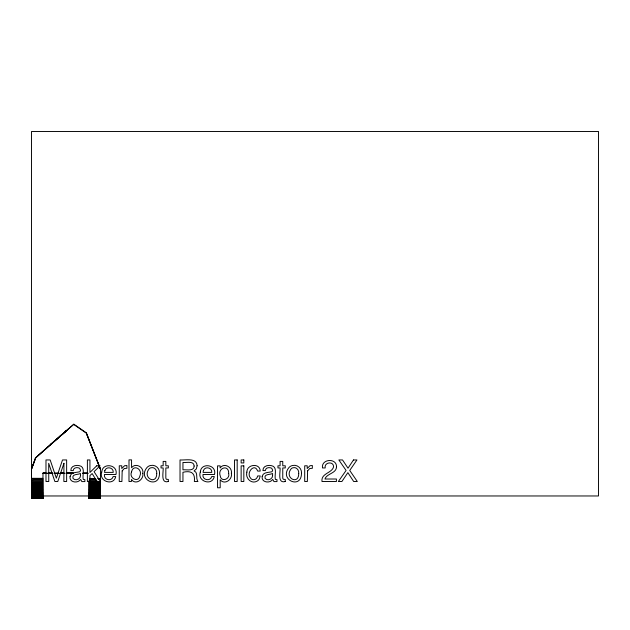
<?xml version="1.0" encoding="UTF-8"?>
<svg xmlns="http://www.w3.org/2000/svg" width="630" height="630" viewBox="0 0 630 630"><rect width="100%" height="100%" fill="white"/><g stroke="black" fill="none" stroke-linecap="round" stroke-linejoin="round"><path stroke-width="0.94" d="M31.516 496.873L31.516 495.967L598.5 495.967L598.5 131.481L31.516 131.481L31.516 498.346L42.982 498.385L42.982 473.106L45.856 473.114M73.852 424.203L35.839 457.624L31.5 469.145L35.65 457.797L73.852 424.203L86.302 432.81L100.446 469.326M58.7 473.311L54.794 473.445M51.825 443.378L35.65 457.797M53.582 441.843L68.654 428.731M63.197 433.487L60.181 436.102L66.166 430.896M57.338 438.567L50.298 444.709L62 434.519M62.149 434.393L66.347 430.747M64.811 432.085L66.433 430.668L60.181 436.102M60.527 473.272L64.165 473.201M58.574 473.445L56.763 473.476L58.653 473.461M60.378 473.413L64 473.351M59.724 473.327L63.504 473.295M66.347 473.272L72.97 473.217M60.543 473.445L64.331 473.413M66.221 473.398L72.844 473.343M31.516 498.346L42.982 498.291L31.516 498.125M72.639 473.311L66.788 473.319L72.568 473.343M65.985 473.161L72.789 473.161M47.778 473.122L52.566 473.13M54.487 473.138L58.322 473.146M60.236 473.146L64.071 473.154M66.945 473.161L73.647 473.177M83.223 473.193L88.019 473.201L82.404 473.177M45.84 473.287L42.982 473.28L45.935 473.319M47.738 473.287L52.495 473.295M60.102 473.311L63.913 473.319M83.184 473.366L88.011 473.374L83.27 473.327M42.982 478.343L31.508 478.304L42.982 479.375L31.508 479.32L42.982 480.399M31.508 481.375L42.982 481.422L31.508 480.351M42.982 482.399L31.508 482.359L42.982 483.391L31.508 483.336L42.982 484.376L31.508 484.336L42.982 485.352L31.508 485.313L42.982 486.265M31.516 497.007L42.982 497.054L31.516 496.7L42.982 496.755L31.516 496.227L42.982 496.267L31.516 495.739L42.982 495.771L31.516 495.251L42.982 495.29L31.516 494.755L42.982 494.802L31.516 494.093L42.982 494.148L31.516 493.447L42.982 493.495L31.516 492.778L42.982 492.833L31.516 492.132L31.508 491.345L42.982 491.384L31.508 490.534L42.982 490.589M42.982 497.653L31.516 497.621L42.982 497.952L31.516 498.235L42.982 498.385M89.933 478.446L95.673 478.477M97.587 478.485L100.461 478.493L100.461 498.519L88.972 498.488L88.972 480.722M89.933 479.477L95.673 479.501M98.54 479.517L100.461 479.524L98.54 479.343M31.508 489.738L42.982 489.793L31.508 488.951L42.982 488.998L31.508 488.037L42.982 488.085L31.508 487.132M88.972 497.448L100.461 497.511L88.972 497.149L100.461 497.212L88.972 496.849L100.461 496.905L88.972 496.369M88.972 498.054L100.461 498.109M100.461 498.22L88.972 498.377L100.461 498.314M31.516 498.235L42.982 498.291M88.972 498.267L100.461 498.424M47.904 473.351L52.825 473.421M42.982 473.106L46.691 473.169M48.541 473.201L52.251 473.264M54.101 473.303L56.881 473.351M100.461 496.416L88.972 495.873L100.461 495.928L88.972 495.377L100.461 495.44L88.972 494.897L100.461 494.944L88.972 494.235L100.461 494.298L88.972 493.597L100.461 493.637L88.972 492.928L100.461 492.983L88.972 492.282L100.461 492.321L88.972 491.479L100.461 491.526L88.972 490.683L100.461 490.723L88.972 489.872M100.461 489.935L88.972 489.093L100.461 489.14L88.972 488.179M31.508 491.345L42.982 492.18L31.516 492.132L31.508 484.045M100.461 487.321L88.972 486.36L100.461 486.399L88.972 485.454L100.461 485.502L88.972 484.47L100.461 484.525L88.972 483.486L100.461 483.525L88.972 482.501L100.461 482.541L88.972 481.517L100.461 481.564L89.933 480.58M88.972 487.266L100.461 488.226M31.508 486.218L42.982 487.171M89.933 479.564L96.626 480.178M89.933 478.532L95.673 479.076M35.619 457.474L31.5 468.972L31.516 488.415M73.655 424.376L86.271 433.109L100.446 469.161L100.461 488.699M86.302 432.81L100.446 469.161M63.929 463.326L63.866 481.509L66.638 481.509L66.638 459.947L62.504 459.947L56.353 478.178L50.164 459.947L45.982 459.947L45.982 481.509L48.77 481.509L48.691 463.326L54.889 481.509L57.779 481.509L63.929 463.326M228.682 473.555C230.265 479.383 221.004 482.47 220.216 475.878C217.255 467.767 229.092 464.003 228.682 473.555M131.497 472.051C128.764 478.154 138.427 483.178 139.868 475.997C143.034 468.988 133.048 463.727 131.497 472.051M142.829 473.343C144.065 479.587 135.537 485.486 131.434 479.493L131.434 481.509L128.993 481.509L128.993 459.876L131.56 459.876L131.56 467.696C135.568 462.365 144.073 467.113 142.829 473.343M159.492 473.319C159.374 489.762 137.096 479.784 146.853 467.68A6.489 6.489 0 0 1 150.649 465.483C155.374 464.294 160.02 468.499 159.492 473.319M246.873 472.122C245.164 478.028 251.275 484.462 257.056 481.147A5.394 5.394 0 0 0 259.434 478.65L260.206 475.941L257.631 475.941C257.323 478.312 255.126 480.233 252.701 479.603A3.237 3.237 0 0 1 250.559 478.083C245.684 472.744 254.701 462.459 257.631 471.075L260.206 471.075C260.095 462.664 246.614 464.223 246.873 472.122M301.486 473.319C301.368 489.762 279.09 479.784 288.847 467.68A6.489 6.489 0 0 1 292.643 465.483C297.368 464.294 302.014 468.499 301.486 473.319M101.721 472.146C98.548 481.422 113.676 486.384 115.731 476.571L113.132 476.571C111.856 481.808 103.359 480.06 104.43 474.492L115.952 474.492C118.471 464.499 102.344 462.113 101.721 472.146M200.285 472.146C197.103 481.422 212.231 486.384 214.287 476.571L211.688 476.571C210.412 481.808 201.915 480.06 202.986 474.492L214.507 474.492C217.027 464.499 200.899 462.113 200.285 472.146M231.383 473.303C232.761 479.501 224.548 485.462 220.185 479.745L220.185 487.77L217.539 487.77L217.539 465.861L220.114 465.861L220.114 467.948C223.934 462.318 232.541 467.082 231.383 473.303M194.15 466.035C194.205 471.618 186.204 469.437 182.952 469.822L182.952 462.459C186.196 462.955 194.008 460.475 194.15 466.035M70.087 476.351C68.859 482.399 77.742 483.856 80.608 479.422L81.868 481.603L84.869 481.58L84.869 479.627L83.286 479.469C82.034 475.264 85.869 466.972 79.412 465.672C75.891 464.712 70.513 466.113 70.812 470.586L73.277 470.586C73.34 467.421 77.388 467.074 79.593 468.248L80.553 470.208L79.915 471.736C76.647 472.61 70.969 471.949 70.087 476.351M262.198 476.351C260.97 482.399 269.845 483.856 272.719 479.422L273.979 481.603L276.98 481.58L276.98 479.627L275.397 479.469C274.144 475.264 277.98 466.972 271.522 465.672C268.002 464.712 262.623 466.113 262.915 470.586L265.38 470.586C265.45 467.421 269.498 467.074 271.703 468.248L272.664 470.208L272.026 471.736C268.758 472.61 263.08 471.949 262.198 476.351M336.514 466.712C336.483 473.571 326.868 473.295 324.93 479.013L336.412 479.013L336.412 481.509L321.985 481.509C320.875 473.138 331.939 473.295 333.593 466.83C333.687 460.861 323.962 462.176 325.182 467.948L322.497 467.948C321.024 458.798 336.672 457.719 336.514 466.712M156.728 473.39C156.972 485.289 142.561 478.32 148.656 469.484A3.591 3.591 0 0 1 151.05 467.751C154.492 466.775 157.169 470.137 156.728 473.39M298.722 473.39C298.966 485.289 284.555 478.32 290.65 469.484A3.591 3.591 0 0 1 293.044 467.751C296.486 466.775 299.163 470.137 298.722 473.39M197.111 465.759L196.316 468.933L194.079 470.909C198.166 472.398 195.883 477.493 197.363 480.548L197.938 481.509L194.355 481.509C195.316 473.075 191.457 470.358 182.952 472.264L182.952 481.509L180.03 481.509L180.03 459.947C185.126 460.443 196.812 457.341 197.111 465.759M80.483 475.634C80.695 479.233 74.994 481.359 72.97 478.343C71.765 473.673 77.939 474.91 80.483 473.508L80.483 475.634M272.585 475.634C272.806 479.233 267.096 481.359 265.08 478.343C263.868 473.673 270.05 474.91 272.585 473.508L272.585 475.634M122.173 470.894L121.905 481.509L119.267 481.509L119.267 465.791L121.771 465.791L121.771 468.507L124.582 465.72L126.913 465.507L126.913 468.295L124.283 468.547L122.173 470.894M307.605 470.894L307.338 481.509L304.7 481.509L304.7 465.791L307.204 465.791L307.204 468.507L310.015 465.72L312.338 465.507L312.338 468.295L309.708 468.547L307.605 470.894M104.863 470.547L104.501 472.39L113.235 472.39C113.754 467.507 106.383 465.948 104.863 470.547M203.419 470.547L203.057 472.39L211.79 472.39C212.31 467.507 204.939 465.948 203.419 470.547M353.477 459.947L348.02 468.192L342.515 459.947L338.861 459.947L346.091 470.452L338.373 481.509L341.901 481.509L347.87 472.642L353.682 481.509L357.305 481.509L349.721 470.452L356.95 459.947L353.477 459.947M96.713 465.791L89.933 472.469L89.933 459.947L87.389 459.947L87.389 481.509L89.933 481.509L89.933 475.603L92.145 473.579L97.044 481.509L100.422 481.509L94.067 471.673L100.083 465.791L96.713 465.791M168.336 481.509C160.319 483.832 163.556 471.941 163.154 467.948L161.028 467.948L161.028 465.791L163.154 465.791L163.154 461.404L165.832 461.404L165.832 465.791L168.336 465.791L168.336 467.948L165.832 467.948L165.832 478.202L166.383 479.304L168.336 479.422L168.336 481.509M285.264 481.509C277.247 483.832 280.484 471.941 280.09 467.948L277.956 467.948L277.956 465.791L280.09 465.791L280.09 461.404L282.76 461.404L282.76 465.791L285.264 465.791L285.264 467.948L282.76 467.948L282.76 478.202L283.319 479.304L285.264 479.422L285.264 481.509M237.179 459.947L234.533 459.947L234.533 481.509L237.179 481.509L237.179 459.947M243.826 459.947L241.14 459.947L241.14 462.94L243.826 462.94L243.826 459.947M243.826 465.861L241.14 465.861L241.14 481.509L243.826 481.509L243.826 465.861M42.982 497.353L31.516 497.322L42.982 497.353"/></g></svg>
